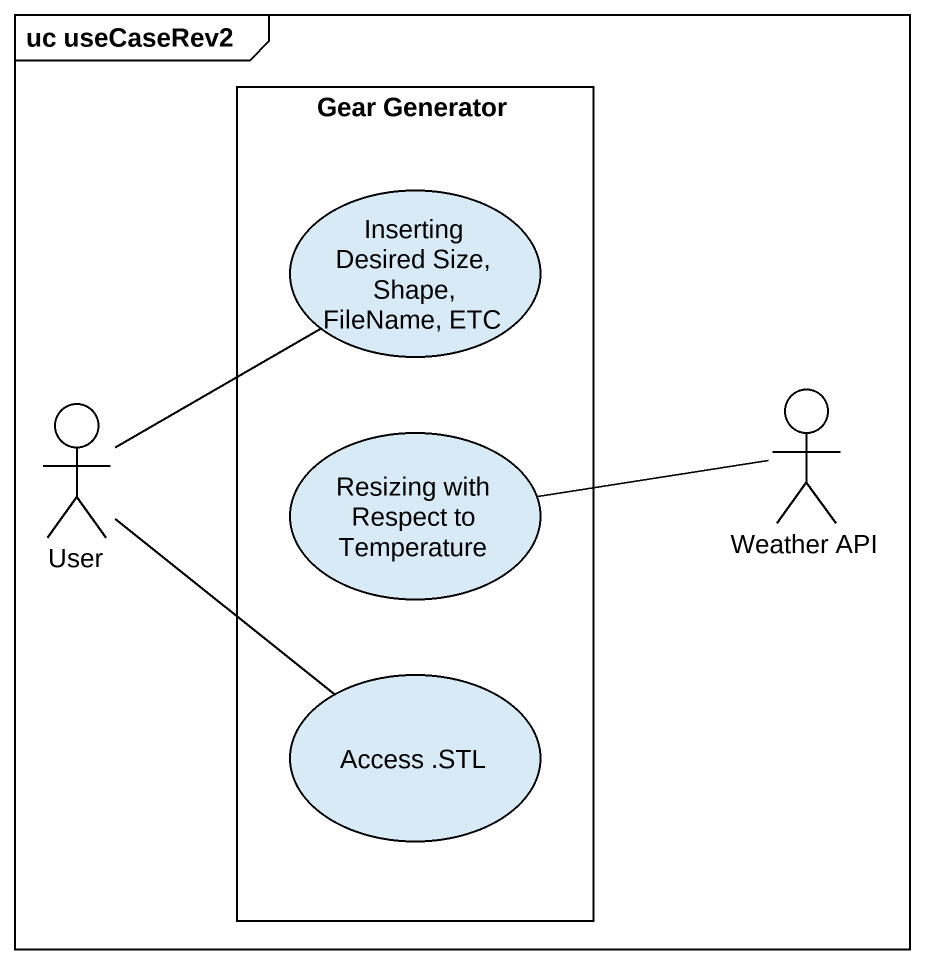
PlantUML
@startuml
mainframe uc useCaseRev2
rectangle "Gear Generator" as Gear_Generator {
  usecase "Inserting Desired Size, Shape, FileName, ETC" as Inserting_Desired_Size
  usecase "Resizing with Respect to Temperature" as Resizing_with_Respect_to
  usecase "Access .STL" as Access_STL
}
actor User
actor "Weather API" as Weather_API
User -up- Inserting_Desired_Size
User -- Access_STL
Weather_API -left- Resizing_with_Respect_to
@enduml
